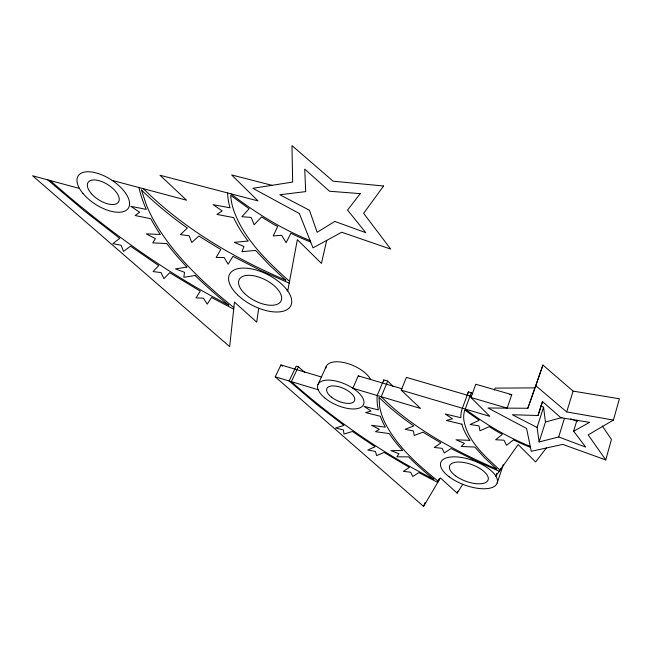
<?xml version="1.0" encoding="UTF-8"?>
<svg xmlns="http://www.w3.org/2000/svg" width="652" height="652" viewBox="0 0 652 652"><rect width="100%" height="100%" fill="white"/><g stroke="black" fill="none" stroke-linecap="round" stroke-linejoin="round"><path stroke-width="0.98" d="M258.73 308.225L256.692 322.121L234.459 302.104L229.667 346.628L32.6 175.779L79.462 188.444M326.709 240.401L321.436 263.392L297.353 239.667L287.736 290.979L286.546 289.382M605.741 459.913L588.194 434.884L613.434 420.051L619.4 398.771L573.108 391.118L542.953 365.055L527.843 408.266L488.038 407.997L526.572 428.445L531.282 451.298L562.757 444.403L605.741 459.913L611.437 439.44L602.269 425.976M540.858 405.87L543.572 407.264L537.077 427.427L539.114 441.958L558.691 436.962L585.692 447.101L573.63 431.208L577.004 419.994M558.691 436.962L564.347 418.625M613.434 420.051L566.694 411.934L573.108 391.118M539.114 441.958L545.463 422.031L543.572 407.264M537.077 427.427L512.35 414.753L538.022 415.503L542.513 401.591L560.875 417.736L589.595 422.357L573.63 431.208M538.022 415.503L542.521 401.608M527.843 408.266L542.953 365.055M497.183 482.985L503.401 464.403M496.816 473.238L495.846 476.123L518.161 444.558L535.626 461.95L546.352 447.997M500.679 468.315L500.051 470.173C484.941 456.221 467.101 440.996 463.776 419.538A103.097 48.607 17.7 0 1 464.778 410.026L479.253 420.271L470.108 424.493L478.951 425.87L479.962 430.793L489.196 426.661L498.356 432.178A52.331 25.404 18.8 0 0 502.447 434.256L495.65 439.75L504.012 440.206L506.539 445.3L513.466 439.888A145.094 74.678 17.2 0 0 530.467 447.386M511.771 394.664L507.158 408.128L470.94 397.524L475.797 384.248L511.771 394.664L509.766 394.664M321.738 377.092L280.955 364.941L275.209 376.807L423.58 506.408L440.402 477.924L457.117 493.099L457.769 491.266M494.403 390.01L495.072 388.119L534.591 387.883M438.772 479.627L437.745 482.415L418.91 472.627L412.749 476.49L410.654 472.244L403.343 471.323L409.407 467.386L384.109 452.431L376.709 455.626L375.397 451.445L367.801 450.01L375.12 446.742L352.455 431.461L344.003 434.045L343.376 429.921L335.56 428.022L343.954 425.365L316.505 404.289L289.113 380.996L296.187 366.106L298.388 366.758L304.826 372.479M439.366 478.617L438.34 481.412C417.614 464.574 396.628 446.278 384.598 421.942A171.191 79.854 18.3 0 1 379.717 407.019L379.008 397.337A208.673 107.939 18.3 0 0 413.8 425.927L405.128 429.342L413.409 430.98L414.248 435.479L423.058 432.137A233.823 122.69 17.8 0 0 426.286 434.183L440.915 442.928L434.232 447.492L442.113 448.323L444.257 453.001L451.037 448.511L474.028 460.043L499.277 471.274M461.918 424.199L446.359 420.467L452.464 418.837L445.202 413.979L460.899 417.712A103.35 48.713 17.7 0 1 462.39 408.225L468.405 391.909L471.233 392.732L465.243 409.065C485.243 424.159 507.028 436.97 530.263 446.384M423.58 506.408L424.99 502.594M402.105 388.804L358.258 375.862L352.854 388.25L420.499 408.429L401.216 390.149L406.424 377.378L471.241 396.326M298.388 366.758L291.33 381.664C334.476 420.043 382.341 453.189 433.865 479.334A313.099 152.038 15 0 1 408.576 456.848L396.864 456.824L398.918 453.727L390.915 450.622L402.692 450.581A207.385 97.45 17.5 0 1 389.236 433.58L375.511 431.697L379.325 429.301L371.599 425.308L385.348 427.158A174.133 81.182 18.3 0 1 380.303 416.253L365.682 412.594L371.086 411.045L364.003 406.351L378.404 409.929A174.695 81.402 18.3 0 1 377.206 395.511L383.751 379.904L387.72 381.078L381.192 396.701L386.424 401.787A207.955 107.604 18.2 0 0 403.621 416.473C431.934 438.397 463.996 454.925 496.759 469.114L484.575 457.794L474.843 447.085L461.127 446.457L464.444 443.384L456.025 439.782L469.79 440.361M317.972 384.533L326.269 366.391M457.117 493.099L462.806 484.314M545.463 422.031L562.024 417.492M186.871 267.043L175.535 268.926L184.532 272.34L183.831 277.296L195.201 275.503M247.98 241.02L234.255 242.34L243.962 246.472L241.957 251.656L255.641 250.433L269.463 265.12L285.886 280.295C246.04 263.196 207.621 242.194 173.513 215.282A247.418 152.617 30.8 0 1 150.571 195.624L143.31 188.689M233.693 217.613L216.896 214.427L222.21 210.922L213.082 204.655L230.042 207.825A118.998 67.914 26.5 0 1 227.613 192.959M271.941 185.315L231.656 174.94L258.029 200.922L160.001 175.241L186.57 200.205L112.193 180.408M401.216 390.149L489.823 416.335L470.94 397.524M275.209 376.807L318.176 389.741M570.663 418.828L577.346 421.322M310.083 240.523C281.468 229.056 255.144 212.519 230.775 193.783M289.203 283.155L260.026 270.156L232.927 256.35L228.135 264.199L224.149 257.475L216.146 257.467L220.783 249.504L202.943 238.583A278.877 175.69 31 0 1 198.958 235.991L191.786 242.462L189.096 235.771L180.376 234.622L187.368 228.045A248.436 152.894 30.9 0 1 141.443 190.034M233.701 309.178L211.558 297.475L207.197 304.142L203.448 298.168L196.04 297.899L200.262 291.134L169.74 272.691L163.978 278.608L160.971 272.569L153.081 271.591L158.729 265.576L130.506 246.179L123.521 251.387L121.158 245.291L112.861 243.669L119.74 238.347L84.304 210.865L47.751 179.879M228.705 305.185C163.994 271.77 104.752 228.567 50.163 180.531M471.233 392.732L472.806 393.914M233.864 307.597C204.948 284.264 177.059 258.518 157.376 226.676A197.548 110.53 26.9 0 1 146.309 204.736L141.468 190.025M536.05 385.919L566.694 411.934M280.955 364.941L282.463 366.277M289.537 281.371C267.084 261.265 243.946 239.227 233.62 210.148A118.656 67.832 26.4 0 1 230.71 195.347L249.17 208.746L241.876 216.725L251.142 217.393L254.125 224.769L261.574 216.937L272.846 223.913A61.133 35.143 28.8 0 0 277.719 226.44L273.188 235.942L281.64 235.29L286.138 242.666L290.865 233.277A170.71 106.961 29.2 0 0 310.67 242.006M387.72 381.078L392.871 386.18M358.258 375.862A24.719 11.5 23.8 0 1 359.431 376.669M325.837 368.087A24.629 11.589 23.8 0 1 345.682 362.977A24.629 11.589 23.8 0 1 370.638 379.529M383.637 381.713A173.049 82.934 18.1 0 1 383.759 379.912M469.856 440.361A122.804 57.995 17.2 0 1 461.836 424.183M467.37 395.43A102.364 49.617 17.5 0 1 468.405 391.909M228.762 305.169A359.529 223.579 23.7 0 1 195.135 275.519M186.896 267.043A238.656 136.757 26.1 0 1 166.782 243.555L152.755 242.894L155.412 238.665L146.268 233.864L160.31 234.459A200.906 112.397 26.9 0 1 150.816 218.73L135.135 215.527L139.683 212.291L130.824 206.293L146.276 209.398A201.509 112.715 26.9 0 1 138.925 187.523M248.045 241.012A141.044 81.451 25.9 0 1 233.603 217.605M383.596 185.999L363.637 213.359L390.719 249.113L341.713 232.234L313.001 247.866L299.374 213.554L252.886 188.322L292.658 182.055L291.974 145.592L333.131 181.207L383.596 185.999M360.279 193.628L347.565 210.074L365.748 232.658L334.778 221.427L317.157 232.299L309.455 210.262L279.781 194.744L305.707 191.615L304.712 169.121L329.529 191.248L360.279 193.628M449.147 476.808A30.016 12.95 20.2 0 0 496.628 484.191A30.016 12.95 20.2 0 0 461.086 457.402A30.016 12.95 20.2 0 0 449.147 476.808M325.014 398.144A24.89 11.312 23.8 0 0 363.425 404.835A24.89 11.312 23.8 0 0 333.865 380.629A24.89 11.312 23.8 0 0 325.014 398.144M331.387 397.052A15.118 6.87 23.8 0 0 354.533 400.768A15.118 6.87 23.8 0 0 336.212 386.171A15.118 6.87 23.8 0 0 331.387 397.052M455.569 475.854A20.497 8.843 20.2 0 0 487.818 480.581A20.497 8.843 20.2 0 0 463.156 462.366A20.497 8.843 20.2 0 0 455.569 475.854M82.951 193.448A29.853 14.58 32.7 0 0 127.939 208.762A29.853 14.58 32.7 0 0 98.965 173.774A29.853 14.58 32.7 0 0 82.951 193.448M237.393 294.728A34.417 17.164 27.3 0 0 290.49 306.301A34.417 17.164 27.3 0 0 252.593 269.129A34.417 17.164 27.3 0 0 237.393 294.728M91.508 193.774A18.126 8.851 32.7 0 0 118.534 202.03A18.126 8.851 32.7 0 0 99.821 180.897A18.126 8.851 32.7 0 0 91.508 193.774M244.712 293.644A23.505 11.72 27.3 0 0 280.873 301.289A23.505 11.72 27.3 0 0 254.72 275.967A23.505 11.72 27.3 0 0 244.712 293.644"/></g></svg>
